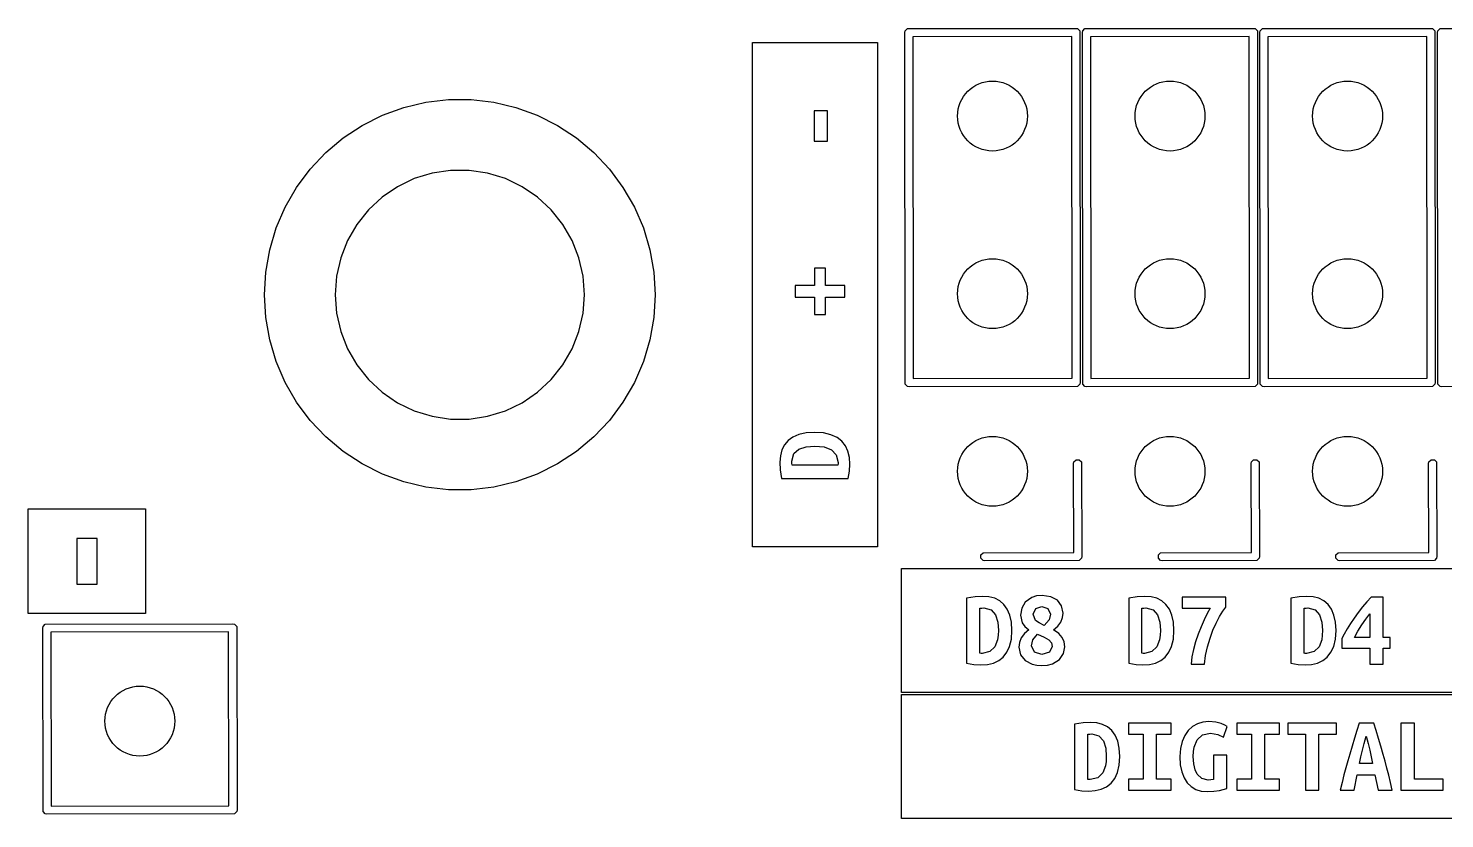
# Model space of a CAD drawing. Extents: x 48.4 to 111.7, y -108.5 to -45.7.
# Drawn here: x 48.44 to 68.7, y -57.02 to -45.72 of the extents above; entities that cross this region are included whole.
import ezdxf

# ---------------------------------------------------------------- set-up
doc = ezdxf.new("R2010")
doc.units = 0
doc.layers.add('BLACK', color=7, linetype='CONTINUOUS')

msp = doc.modelspace()

# ---------------------------------------------------------------- linework, layer by layer
at = {"layer": 'BLACK', "linetype": 'CONTINUOUS'}
for p, q in [((60.9762, -45.7812), (60.980767, -45.758239)), ((60.980767, -50.807961), (60.9762, -45.7812)), ((60.980767, -45.758239), (61.013239, -45.725767)), ((61.013239, -45.725767), (63.4238, -45.7212)), ((63.4238, -45.7212), (63.446761, -45.725767)), ((63.446761, -45.725767), (63.479233, -45.758239)), ((63.479233, -45.758239), (63.4838, -50.785)), ((63.5162, -45.7812), (63.520767, -45.758239)), ((63.520767, -50.807961), (63.5162, -45.7812)), ((63.520767, -45.758239), (63.553239, -45.725767)), ((63.553239, -45.725767), (65.9638, -45.7212)), ((65.9638, -45.7212), (65.986761, -45.725767)), ((65.986761, -45.725767), (66.019233, -45.758239)), ((66.019233, -45.758239), (66.0238, -50.785)), ((66.0562, -45.7812), (66.060767, -45.758239)), ((66.060767, -50.807961), (66.0562, -45.7812)), ((66.060767, -45.758239), (66.093239, -45.725767)), ((66.093239, -45.725767), (68.5038, -45.7212)), ((68.5038, -45.7212), (68.526761, -45.725767)), ((68.526761, -45.725767), (68.559233, -45.758239)), ((68.559233, -45.758239), (68.5638, -50.785)), ((68.5962, -45.7812), (68.600767, -45.758239)), ((68.600767, -50.807961), (68.5962, -45.7812)), ((68.600767, -45.758239), (68.633239, -45.725767)), ((68.633239, -45.725767), (71.0438, -45.7212)), ((58.795678, -46.318644), (58.795678, -45.924322)), ((58.795678, -45.924322), (60.584322, -45.924322)), ((60.584322, -45.924322), (60.584322, -46.318644)), ((63.36385, -45.83679), (61.091708, -45.841094)), ((61.091708, -45.841094), (61.096149, -50.729409)), ((63.368291, -50.725105), (63.36385, -45.83679)), ((65.90385, -45.83679), (63.631708, -45.841094)), ((63.631708, -45.841094), (63.636149, -50.729409)), ((65.908291, -50.725105), (65.90385, -45.83679)), ((68.44385, -45.83679), (66.171708, -45.841094)), ((66.171708, -45.841094), (66.176149, -50.729409)), ((68.448291, -50.725105), (68.44385, -45.83679)), ((58.795678, -52.741356), (58.795678, -46.318644)), ((60.584322, -46.318644), (60.584322, -46.901451)), ((53.808672, -46.853377), (54.124827, -46.778447)), ((54.124827, -46.778447), (54.447543, -46.740727)), ((54.447543, -46.740727), (54.772457, -46.740727)), ((54.772457, -46.740727), (55.095173, -46.778447)), ((55.095173, -46.778447), (55.411328, -46.853377)), ((53.213, -47.110325), (53.503353, -46.964504)), ((53.503353, -46.964504), (53.808672, -46.853377)), ((55.411328, -46.853377), (55.716647, -46.964504)), ((55.716647, -46.964504), (56.007, -47.110325)), ((59.677382, -46.901451), (59.677382, -47.333628)), ((59.868233, -46.901451), (59.677382, -46.901451)), ((59.868233, -47.333628), (59.868233, -46.901451)), ((60.584322, -46.901451), (60.584322, -49.399874)), ((52.941539, -47.288868), (53.213, -47.110325)), ((56.007, -47.110325), (56.278461, -47.288868)), ((52.692641, -47.497718), (52.941539, -47.288868)), ((56.278461, -47.288868), (56.527359, -47.497718)), ((59.677382, -47.333628), (59.868233, -47.333628)), ((52.469672, -47.734051), (52.692641, -47.497718)), ((56.527359, -47.497718), (56.750328, -47.734051)), ((52.275647, -47.994672), (52.469672, -47.734051)), ((54.213248, -47.791717), (53.958602, -47.870265)), ((54.476757, -47.752), (54.213248, -47.791717)), ((54.743243, -47.752), (54.476757, -47.752)), ((55.006752, -47.791717), (54.743243, -47.752)), ((55.261398, -47.870265), (55.006752, -47.791717)), ((56.750328, -47.734051), (56.944353, -47.994672)), ((52.11319, -48.276055), (52.275647, -47.994672)), ((53.718507, -47.985889), (53.498326, -48.136005)), ((53.958602, -47.870265), (53.718507, -47.985889)), ((55.501493, -47.985889), (55.261398, -47.870265)), ((55.721674, -48.136005), (55.501493, -47.985889)), ((56.944353, -47.994672), (57.10681, -48.276055)), ((53.498326, -48.136005), (53.302979, -48.317262)), ((55.917021, -48.317262), (55.721674, -48.136005)), ((51.984499, -48.574396), (52.11319, -48.276055)), ((53.302979, -48.317262), (53.136828, -48.525608)), ((56.083172, -48.525608), (55.917021, -48.317262)), ((57.10681, -48.276055), (57.235501, -48.574396)), ((51.891313, -48.885659), (51.984499, -48.574396)), ((53.136828, -48.525608), (53.003585, -48.756391)), ((56.216415, -48.756391), (56.083172, -48.525608)), ((57.235501, -48.574396), (57.328687, -48.885659)), ((53.003585, -48.756391), (52.906227, -49.004456)), ((56.313773, -49.004456), (56.216415, -48.756391)), ((51.834892, -49.205636), (51.891313, -48.885659)), ((52.906227, -49.004456), (52.846928, -49.26426)), ((56.373072, -49.26426), (56.313773, -49.004456)), ((57.328687, -48.885659), (57.385108, -49.205636)), ((51.816, -49.53), (51.834892, -49.205636)), ((57.385108, -49.205636), (57.404, -49.53)), ((59.842997, -49.15224), (59.683691, -49.15224)), ((59.683691, -49.15224), (59.683691, -49.399874)), ((59.842997, -49.399874), (59.842997, -49.15224)), ((52.846928, -49.26426), (52.827014, -49.53)), ((56.392986, -49.53), (56.373072, -49.26426)), ((59.683691, -49.399874), (59.409243, -49.399874)), ((59.409243, -49.399874), (59.409243, -49.567066)), ((60.117445, -49.399874), (59.842997, -49.399874)), ((60.117445, -49.567066), (60.117445, -49.399874)), ((60.584322, -49.399874), (60.584322, -51.950347)), ((51.834892, -49.854364), (51.816, -49.53)), ((52.827014, -49.53), (52.846928, -49.79574)), ((56.373072, -49.79574), (56.392986, -49.53)), ((57.404, -49.53), (57.385108, -49.854364)), ((59.409243, -49.567066), (59.683691, -49.567066)), ((59.683691, -49.567066), (59.683691, -49.8147)), ((59.842997, -49.8147), (59.842997, -49.567066)), ((59.842997, -49.567066), (60.117445, -49.567066)), ((52.846928, -49.79574), (52.906227, -50.055544)), ((56.313773, -50.055544), (56.373072, -49.79574)), ((59.683691, -49.8147), (59.842997, -49.8147)), ((51.891313, -50.174341), (51.834892, -49.854364)), ((57.385108, -49.854364), (57.328687, -50.174341)), ((51.984499, -50.485604), (51.891313, -50.174341)), ((52.906227, -50.055544), (53.003585, -50.303609)), ((56.216415, -50.303609), (56.313773, -50.055544)), ((57.328687, -50.174341), (57.235501, -50.485604)), ((53.003585, -50.303609), (53.136828, -50.534392)), ((56.083172, -50.534392), (56.216415, -50.303609)), ((52.11319, -50.783945), (51.984499, -50.485604)), ((53.136828, -50.534392), (53.302979, -50.742738)), ((55.917021, -50.742738), (56.083172, -50.534392)), ((57.235501, -50.485604), (57.10681, -50.783945)), ((52.275647, -51.065328), (52.11319, -50.783945)), ((53.302979, -50.742738), (53.498326, -50.923995)), ((55.721674, -50.923995), (55.917021, -50.742738)), ((57.10681, -50.783945), (56.944353, -51.065328)), ((61.013239, -50.840433), (60.980767, -50.807961)), ((61.0362, -50.845), (61.013239, -50.840433)), ((63.446761, -50.840433), (61.0362, -50.845)), ((61.096149, -50.729409), (63.368291, -50.725105)), ((63.479233, -50.807961), (63.446761, -50.840433)), ((63.4838, -50.785), (63.479233, -50.807961)), ((63.553239, -50.840433), (63.520767, -50.807961)), ((63.5762, -50.845), (63.553239, -50.840433)), ((65.986761, -50.840433), (63.5762, -50.845)), ((63.636149, -50.729409), (65.908291, -50.725105)), ((66.019233, -50.807961), (65.986761, -50.840433)), ((66.0238, -50.785), (66.019233, -50.807961)), ((66.093239, -50.840433), (66.060767, -50.807961)), ((66.1162, -50.845), (66.093239, -50.840433)), ((68.526761, -50.840433), (66.1162, -50.845)), ((66.176149, -50.729409), (68.448291, -50.725105)), ((68.559233, -50.807961), (68.526761, -50.840433)), ((68.5638, -50.785), (68.559233, -50.807961)), ((68.633239, -50.840433), (68.600767, -50.807961)), ((68.6562, -50.845), (68.633239, -50.840433)), ((71.066761, -50.840433), (68.6562, -50.845)), ((53.498326, -50.923995), (53.718507, -51.074111)), ((55.501493, -51.074111), (55.721674, -50.923995)), ((52.469672, -51.325949), (52.275647, -51.065328)), ((53.718507, -51.074111), (53.958602, -51.189735)), ((53.958602, -51.189735), (54.213248, -51.268283)), ((55.006752, -51.268283), (55.261398, -51.189735)), ((55.261398, -51.189735), (55.501493, -51.074111)), ((56.944353, -51.065328), (56.750328, -51.325949)), ((52.692641, -51.562282), (52.469672, -51.325949)), ((54.213248, -51.268283), (54.476757, -51.308)), ((54.476757, -51.308), (54.743243, -51.308)), ((54.743243, -51.308), (55.006752, -51.268283)), ((56.750328, -51.325949), (56.527359, -51.562282)), ((52.941539, -51.771132), (52.692641, -51.562282)), ((56.527359, -51.562282), (56.278461, -51.771132)), ((59.307508, -51.614385), (59.254866, -51.675702)), ((59.376514, -51.565292), (59.307508, -51.614385)), ((59.462082, -51.528423), (59.376514, -51.565292)), ((59.565591, -51.505355), (59.462082, -51.528423)), ((59.688423, -51.497666), (59.565591, -51.505355)), ((59.814014, -51.506144), (59.688423, -51.497666)), ((59.919495, -51.531577), (59.814014, -51.506144)), ((60.006049, -51.571995), (59.919495, -51.531577)), ((60.074858, -51.625426), (60.006049, -51.571995)), ((60.126711, -51.69108), (60.074858, -51.625426)), ((53.213, -51.949675), (52.941539, -51.771132)), ((56.278461, -51.771132), (56.007, -51.949675)), ((59.197098, -51.833036), (59.19, -51.92511)), ((59.218391, -51.749243), (59.197098, -51.833036)), ((59.254866, -51.675702), (59.218391, -51.749243)), ((59.35877, -51.90776), (59.386372, -51.802082)), ((59.386372, -51.802082), (59.459716, -51.737413)), ((59.459716, -51.737413), (59.565394, -51.70429)), ((59.565394, -51.70429), (59.688423, -51.694826)), ((59.688423, -51.694826), (59.758021, -51.697784)), ((59.758021, -51.697784), (59.821703, -51.706656)), ((59.821703, -51.706656), (59.926593, -51.746088)), ((59.926593, -51.746088), (59.995994, -51.818644)), ((59.995994, -51.818644), (60.02123, -51.929842)), ((60.162397, -51.76817), (60.126711, -51.69108)), ((60.183099, -51.855118), (60.162397, -51.76817)), ((60.19, -51.950347), (60.183099, -51.855118)), ((53.503353, -52.095496), (53.213, -51.949675)), ((56.007, -51.949675), (55.716647, -52.095496)), ((59.19, -51.92511), (59.194732, -52.033943)), ((59.194732, -52.033943), (59.213659, -52.158549)), ((59.359558, -51.936151), (59.35877, -51.90776)), ((59.363502, -51.964543), (59.359558, -51.936151)), ((60.019653, -51.964543), (59.363502, -51.964543)), ((60.02123, -51.947192), (60.019653, -51.964543)), ((60.02123, -51.929842), (60.02123, -51.947192)), ((60.166341, -52.158549), (60.184479, -52.052082)), ((60.184479, -52.052082), (60.19, -51.950347)), ((60.584322, -51.950347), (60.584322, -52.741356)), ((63.3892, -51.9442), (63.393767, -51.921239)), ((63.393487, -53.214388), (63.3892, -51.9442)), ((63.393767, -51.921239), (63.426239, -51.888767)), ((63.426239, -51.888767), (63.472161, -51.888767)), ((63.472161, -51.888767), (63.504633, -51.921239)), ((63.504633, -51.921239), (63.5092, -53.2742)), ((65.9292, -51.9442), (65.933767, -51.921239)), ((65.933487, -53.214388), (65.9292, -51.9442)), ((65.933767, -51.921239), (65.966239, -51.888767)), ((65.966239, -51.888767), (66.012161, -51.888767)), ((66.012161, -51.888767), (66.044633, -51.921239)), ((66.044633, -51.921239), (66.0492, -53.2742)), ((68.4692, -51.9442), (68.473767, -51.921239)), ((68.473487, -53.214388), (68.4692, -51.9442)), ((68.473767, -51.921239), (68.506239, -51.888767)), ((68.506239, -51.888767), (68.552161, -51.888767)), ((68.552161, -51.888767), (68.584633, -51.921239)), ((68.584633, -51.921239), (68.5892, -53.2742)), ((53.808672, -52.206623), (53.503353, -52.095496)), ((54.124827, -52.281553), (53.808672, -52.206623)), ((55.411328, -52.206623), (55.095173, -52.281553)), ((55.716647, -52.095496), (55.411328, -52.206623)), ((59.213659, -52.158549), (60.166341, -52.158549)), ((54.447543, -52.319273), (54.124827, -52.281553)), ((54.772457, -52.319273), (54.447543, -52.319273)), ((55.095173, -52.281553), (54.772457, -52.319273)), ((48.437403, -52.887935), (48.437403, -52.590278)), ((48.437403, -52.590278), (50.114597, -52.590278)), ((50.114597, -52.590278), (50.114597, -52.887935)), ((58.795678, -53.135678), (58.795678, -52.741356)), ((60.584322, -52.741356), (60.584322, -53.135678)), ((48.437403, -53.792065), (48.437403, -52.887935)), ((49.131934, -53.013769), (49.131934, -53.666231)), ((49.420066, -53.013769), (49.131934, -53.013769)), ((49.420066, -53.666231), (49.420066, -53.013769)), ((50.114597, -52.887935), (50.114597, -53.013769)), ((50.114597, -53.013769), (50.114597, -53.792065)), ((60.584322, -53.135678), (58.795678, -53.135678)), ((62.063767, -53.251239), (62.096239, -53.218767)), ((62.063767, -53.297161), (62.063767, -53.251239)), ((62.096239, -53.218767), (63.393487, -53.214388)), ((63.5092, -53.2742), (63.504633, -53.297161)), ((64.603767, -53.251239), (64.636239, -53.218767)), ((64.603767, -53.297161), (64.603767, -53.251239)), ((64.636239, -53.218767), (65.933487, -53.214388)), ((66.0492, -53.2742), (66.044633, -53.297161)), ((67.143767, -53.251239), (67.176239, -53.218767)), ((67.143767, -53.297161), (67.143767, -53.251239)), ((67.176239, -53.218767), (68.473487, -53.214388)), ((68.5892, -53.2742), (68.584633, -53.297161)), ((60.926399, -55.216999), (60.926399, -53.444201)), ((60.926399, -53.444201), (61.312798, -53.444201)), ((61.312798, -53.444201), (70.767202, -53.444201)), ((62.096239, -53.329633), (62.063767, -53.297161)), ((62.1192, -53.3342), (62.096239, -53.329633)), ((63.472161, -53.329633), (62.1192, -53.3342)), ((63.504633, -53.297161), (63.472161, -53.329633)), ((64.636239, -53.329633), (64.603767, -53.297161)), ((64.6592, -53.3342), (64.636239, -53.329633)), ((66.012161, -53.329633), (64.6592, -53.3342)), ((66.044633, -53.297161), (66.012161, -53.329633)), ((67.176239, -53.329633), (67.143767, -53.297161)), ((67.1992, -53.3342), (67.176239, -53.329633)), ((68.552161, -53.329633), (67.1992, -53.3342)), ((68.584633, -53.297161), (68.552161, -53.329633)), ((49.131934, -53.666231), (49.420066, -53.666231)), ((48.437403, -54.089722), (48.437403, -53.792065)), ((50.114597, -53.792065), (50.114597, -54.089722)), ((61.982813, -53.847602), (61.860711, -53.866149)), ((61.860711, -53.866149), (61.860711, -54.799688)), ((62.089459, -53.842965), (61.982813, -53.847602)), ((62.179683, -53.84992), (62.089459, -53.842965)), ((62.261793, -53.870785), (62.179683, -53.84992)), ((62.333856, -53.906527), (62.261793, -53.870785)), ((62.79425, -53.856875), (62.699969, -53.923336)), ((62.859938, -53.837169), (62.79425, -53.856875)), ((62.939536, -53.8306), (62.859938, -53.837169)), ((63.062991, -53.847602), (62.939536, -53.8306)), ((63.158238, -53.898606), (63.062991, -53.847602)), ((64.301206, -53.847602), (64.179104, -53.866149)), ((64.179104, -53.866149), (64.179104, -54.799688)), ((64.407852, -53.842965), (64.301206, -53.847602)), ((64.498076, -53.84992), (64.407852, -53.842965)), ((64.580185, -53.870785), (64.498076, -53.84992)), ((64.652249, -53.906527), (64.580185, -53.870785)), ((65.568594, -53.853784), (64.944173, -53.853784)), ((64.944173, -53.853784), (64.944173, -54.011435)), ((65.568594, -53.997524), (65.568594, -53.853784)), ((66.619598, -53.847602), (66.497496, -53.866149)), ((66.497496, -53.866149), (66.497496, -54.799688)), ((66.726244, -53.842965), (66.619598, -53.847602)), ((66.816468, -53.84992), (66.726244, -53.842965)), ((66.898578, -53.870785), (66.816468, -53.84992)), ((66.970641, -53.906527), (66.898578, -53.870785)), ((67.647419, -53.853784), (67.585595, -53.919665)), ((67.817434, -53.853784), (67.647419, -53.853784)), ((67.817434, -54.428745), (67.817434, -53.853784)), ((50.114597, -54.089722), (48.437403, -54.089722)), ((62.050819, -54.01298), (62.07864, -54.009116)), ((62.050819, -54.655948), (62.050819, -54.01298)), ((62.07864, -54.009116), (62.106461, -54.008343)), ((62.106461, -54.008343), (62.210015, -54.035391)), ((62.210015, -54.035391), (62.273385, -54.107262)), ((62.393941, -53.958112), (62.333856, -53.906527)), ((62.442048, -54.025731), (62.393941, -53.958112)), ((62.478176, -54.10958), (62.442048, -54.025731)), ((62.648192, -54.013753), (62.631963, -54.110353)), ((62.699969, -53.923336), (62.648192, -54.013753)), ((62.811252, -54.097988), (62.849119, -54.016071)), ((62.846801, -54.186087), (62.811252, -54.097988)), ((62.849119, -54.016071), (62.936445, -53.988251)), ((62.936445, -53.988251), (63.023771, -54.015299)), ((63.023771, -54.015299), (63.060093, -54.096442)), ((63.060093, -54.096442), (63.04, -54.179132)), ((63.219096, -53.978204), (63.158238, -53.898606)), ((63.239382, -54.080986), (63.219096, -53.978204)), ((63.231267, -54.146867), (63.239382, -54.080986)), ((64.369212, -54.01298), (64.397032, -54.009116)), ((64.369212, -54.655948), (64.369212, -54.01298)), ((64.397032, -54.009116), (64.424853, -54.008343)), ((64.424853, -54.008343), (64.528408, -54.035391)), ((64.528408, -54.035391), (64.591777, -54.107262)), ((64.712334, -53.958112), (64.652249, -53.906527)), ((64.76044, -54.025731), (64.712334, -53.958112)), ((64.796569, -54.10958), (64.76044, -54.025731)), ((64.944173, -54.011435), (65.346028, -54.011435)), ((65.303138, -54.087748), (65.257929, -54.177586)), ((65.346028, -54.011435), (65.303138, -54.087748)), ((65.477403, -54.131991), (65.52493, -54.055098)), ((65.52493, -54.055098), (65.568594, -53.997524)), ((66.687604, -54.01298), (66.715425, -54.009116)), ((66.687604, -54.655948), (66.687604, -54.01298)), ((66.715425, -54.009116), (66.743246, -54.008343)), ((66.743246, -54.008343), (66.846801, -54.035391)), ((66.846801, -54.035391), (66.91017, -54.107262)), ((67.030726, -53.958112), (66.970641, -53.906527)), ((67.078833, -54.025731), (67.030726, -53.958112)), ((67.114961, -54.10958), (67.078833, -54.025731)), ((67.463493, -54.072292), (67.406306, -54.152084)), ((67.523771, -53.99366), (67.463493, -54.072292)), ((67.585595, -53.919665), (67.523771, -53.99366)), ((67.570139, -54.16754), (67.627326, -54.091806)), ((67.627326, -54.091806), (67.627326, -54.428745)), ((48.643, -54.296), (48.647567, -54.273039)), ((48.647567, -56.918961), (48.643, -54.296)), ((48.647567, -54.273039), (48.680039, -54.240567)), ((48.680039, -54.240567), (51.363, -54.236)), ((51.363, -54.236), (51.385961, -54.240567)), ((51.385961, -54.240567), (51.418433, -54.273039)), ((51.418433, -54.273039), (51.423, -56.896)), ((62.273385, -54.107262), (62.305842, -54.210816)), ((62.305842, -54.210816), (62.315116, -54.331373)), ((62.500781, -54.21101), (62.478176, -54.10958)), ((62.508315, -54.331373), (62.500781, -54.21101)), ((62.631963, -54.110353), (62.656692, -54.221636)), ((62.656692, -54.221636), (62.692241, -54.27264)), ((62.692241, -54.27264), (62.749428, -54.320554)), ((62.895873, -54.220863), (62.846801, -54.186087)), ((62.971994, -54.257184), (62.895873, -54.220863)), ((63.04, -54.179132), (62.971994, -54.257184)), ((63.104915, -54.319008), (63.165193, -54.270515)), ((63.165193, -54.270515), (63.206924, -54.211589)), ((63.206924, -54.211589), (63.231267, -54.146867)), ((64.591777, -54.107262), (64.624235, -54.210816)), ((64.624235, -54.210816), (64.633509, -54.331373)), ((64.819173, -54.21101), (64.796569, -54.10958)), ((64.826708, -54.331373), (64.819173, -54.21101)), ((65.2133, -54.277084), (65.172148, -54.382377)), ((65.257929, -54.177586), (65.2133, -54.277084)), ((65.383895, -54.328282), (65.429297, -54.22434)), ((65.429297, -54.22434), (65.477403, -54.131991)), ((66.91017, -54.107262), (66.942628, -54.210816)), ((66.942628, -54.210816), (66.951901, -54.331373)), ((67.137566, -54.21101), (67.114961, -54.10958)), ((67.1451, -54.331373), (67.137566, -54.21101)), ((67.352983, -54.231489), (67.304297, -54.308962)), ((67.406306, -54.152084), (67.352983, -54.231489)), ((67.457311, -54.340646), (67.512179, -54.251775)), ((67.512179, -54.251775), (67.570139, -54.16754)), ((51.303096, -54.351574), (48.758577, -54.355905)), ((48.758577, -54.355905), (48.762903, -56.840425)), ((51.307422, -56.836094), (51.303096, -54.351574)), ((62.303524, -54.461976), (62.264884, -54.564758)), ((62.312218, -54.399572), (62.303524, -54.461976)), ((62.315116, -54.331373), (62.312218, -54.399572)), ((62.475085, -54.557802), (62.500008, -54.454441)), ((62.500008, -54.454441), (62.508315, -54.331373)), ((62.61728, -54.500422), (62.608779, -54.57094)), ((62.642782, -54.434155), (62.61728, -54.500422)), ((62.686445, -54.373683), (62.642782, -54.434155)), ((62.749428, -54.320554), (62.686445, -54.373683)), ((62.786522, -54.547756), (62.809706, -54.463521)), ((62.809706, -54.463521), (62.876167, -54.383923)), ((62.876167, -54.383923), (62.971994, -54.424881)), ((62.971994, -54.424881), (63.037682, -54.463521)), ((63.037682, -54.463521), (63.074776, -54.506025)), ((63.18007, -54.372331), (63.104915, -54.319008)), ((63.229335, -54.430291), (63.18007, -54.372331)), ((63.256577, -54.49366), (63.229335, -54.430291)), ((63.265657, -54.563212), (63.256577, -54.49366)), ((64.621917, -54.461976), (64.583277, -54.564758)), ((64.630611, -54.399572), (64.621917, -54.461976)), ((64.633509, -54.331373), (64.630611, -54.399572)), ((64.793478, -54.557802), (64.8184, -54.454441)), ((64.8184, -54.454441), (64.826708, -54.331373)), ((65.135634, -54.491149), (65.104915, -54.601079)), ((65.172148, -54.382377), (65.135634, -54.491149)), ((65.306615, -54.562439), (65.34255, -54.44169)), ((65.34255, -54.44169), (65.383895, -54.328282)), ((66.940309, -54.461976), (66.901669, -54.564758)), ((66.949003, -54.399572), (66.940309, -54.461976)), ((66.951901, -54.331373), (66.949003, -54.399572)), ((67.11187, -54.557802), (67.136793, -54.454441)), ((67.136793, -54.454441), (67.1451, -54.331373)), ((67.262179, -54.381411), (67.228563, -54.445747)), ((67.228563, -54.445747), (67.228563, -54.58485)), ((67.304297, -54.308962), (67.262179, -54.381411)), ((67.410943, -54.428745), (67.457311, -54.340646)), ((67.627326, -54.428745), (67.410943, -54.428745)), ((67.920989, -54.428745), (67.817434, -54.428745)), ((67.920989, -54.58485), (67.920989, -54.428745)), ((62.067821, -54.657493), (62.050819, -54.655948)), ((62.084822, -54.657493), (62.067821, -54.657493)), ((62.193787, -54.632764), (62.084822, -54.657493)), ((62.264884, -54.564758), (62.193787, -54.632764)), ((62.383122, -54.710044), (62.435479, -54.642617)), ((62.435479, -54.642617), (62.475085, -54.557802)), ((62.608779, -54.57094), (62.631963, -54.679904)), ((62.631963, -54.679904), (62.697651, -54.761821)), ((62.830572, -54.641265), (62.786522, -54.547756)), ((62.9349, -54.672949), (62.830572, -54.641265)), ((63.04541, -54.639719), (62.9349, -54.672949)), ((63.086368, -54.560121), (63.04541, -54.639719)), ((63.074776, -54.506025), (63.086368, -54.560121)), ((63.190696, -54.743274), (63.247883, -54.657493)), ((63.247883, -54.657493), (63.265657, -54.563212)), ((64.386213, -54.657493), (64.369212, -54.655948)), ((64.403215, -54.657493), (64.386213, -54.657493)), ((64.512179, -54.632764), (64.403215, -54.657493)), ((64.583277, -54.564758), (64.512179, -54.632764)), ((64.701515, -54.710044), (64.753872, -54.642617)), ((64.753872, -54.642617), (64.793478, -54.557802)), ((65.104915, -54.601079), (65.08289, -54.708691)), ((65.265657, -54.810507), (65.27976, -54.686666)), ((65.27976, -54.686666), (65.306615, -54.562439)), ((66.704606, -54.657493), (66.687604, -54.655948)), ((66.721607, -54.657493), (66.704606, -54.657493)), ((66.830572, -54.632764), (66.721607, -54.657493)), ((66.901669, -54.564758), (66.830572, -54.632764)), ((67.019907, -54.710044), (67.072264, -54.642617)), ((67.072264, -54.642617), (67.11187, -54.557802)), ((67.228563, -54.58485), (67.627326, -54.58485)), ((67.627326, -54.58485), (67.627326, -54.810507)), ((67.817434, -54.810507), (67.817434, -54.58485)), ((67.817434, -54.58485), (67.920989, -54.58485)), ((61.860711, -54.799688), (61.965039, -54.817462)), ((61.965039, -54.817462), (62.06473, -54.822872)), ((62.06473, -54.822872), (62.158045, -54.81611)), ((62.158045, -54.81611), (62.243246, -54.795824)), ((62.243246, -54.795824), (62.318787, -54.760855)), ((62.318787, -54.760855), (62.383122, -54.710044)), ((62.697651, -54.761821), (62.79966, -54.812826)), ((62.79966, -54.812826), (62.86245, -54.826156)), ((62.86245, -54.826156), (62.931808, -54.8306)), ((62.931808, -54.8306), (63.017202, -54.824418)), ((63.017202, -54.824418), (63.087913, -54.80587)), ((63.087913, -54.80587), (63.190696, -54.743274)), ((64.179104, -54.799688), (64.283431, -54.817462)), ((64.283431, -54.817462), (64.383122, -54.822872)), ((64.383122, -54.822872), (64.476437, -54.81611)), ((64.476437, -54.81611), (64.561638, -54.795824)), ((64.561638, -54.795824), (64.637179, -54.760855)), ((64.637179, -54.760855), (64.701515, -54.710044)), ((65.08289, -54.708691), (65.072457, -54.810507)), ((65.072457, -54.810507), (65.265657, -54.810507)), ((66.497496, -54.799688), (66.601824, -54.817462)), ((66.601824, -54.817462), (66.701515, -54.822872)), ((66.701515, -54.822872), (66.79483, -54.81611)), ((66.79483, -54.81611), (66.880031, -54.795824)), ((66.880031, -54.795824), (66.955572, -54.760855)), ((66.955572, -54.760855), (67.019907, -54.710044)), ((67.627326, -54.810507), (67.817434, -54.810507)), ((61.312798, -55.216999), (60.926399, -55.216999)), ((60.926997, -57.020997), (60.926997, -55.247003)), ((60.926997, -55.247003), (61.313994, -55.247003)), ((62.06473, -55.216999), (61.312798, -55.216999)), ((61.313994, -55.247003), (70.766006, -55.247003)), ((62.931808, -55.216999), (62.06473, -55.216999)), ((64.383122, -55.216999), (62.931808, -55.216999)), ((65.072457, -55.216999), (64.383122, -55.216999)), ((66.701515, -55.216999), (65.072457, -55.216999)), ((67.817434, -55.216999), (66.701515, -55.216999)), ((69.019907, -55.216999), (67.817434, -55.216999)), ((63.526068, -55.64948), (63.403777, -55.668056)), ((63.403777, -55.668056), (63.403777, -56.60304)), ((63.632879, -55.644836), (63.526068, -55.64948)), ((63.723243, -55.651802), (63.632879, -55.644836)), ((63.80548, -55.6727), (63.723243, -55.651802)), ((63.877655, -55.708497), (63.80548, -55.6727)), ((63.937833, -55.760161), (63.877655, -55.708497)), ((64.78613, -55.655672), (64.177771, -55.655672)), ((64.177771, -55.655672), (64.177771, -55.813567)), ((64.78613, -55.813567), (64.78613, -55.655672)), ((65.091471, -55.705401), (65.030712, -55.760935)), ((65.162291, -55.665734), (65.091471, -55.705401)), ((65.240851, -55.641933), (65.162291, -55.665734)), ((65.32483, -55.634), (65.240851, -55.641933)), ((65.424675, -55.642514), (65.32483, -55.634)), ((65.5013, -55.661864), (65.424675, -55.642514)), ((65.554706, -55.685084), (65.5013, -55.661864)), ((65.536904, -55.855362), (65.58644, -55.703659)), ((65.58644, -55.703659), (65.554706, -55.685084)), ((66.334118, -55.655672), (65.725759, -55.655672)), ((65.725759, -55.655672), (65.725759, -55.813567)), ((66.334118, -55.813567), (66.334118, -55.655672)), ((67.151455, -55.655672), (66.454861, -55.655672)), ((66.454861, -55.655672), (66.454861, -55.813567)), ((67.151455, -55.813567), (67.151455, -55.655672)), ((67.476533, -55.655672), (67.443735, -55.761661)), ((67.683963, -55.655672), (67.476533, -55.655672)), ((67.71797, -55.762531), (67.683963, -55.655672)), ((68.266006, -55.655672), (68.074056, -55.655672)), ((68.074056, -55.655672), (68.074056, -56.613876)), ((68.266006, -56.455981), (68.266006, -55.655672)), ((63.59418, -55.815115), (63.622043, -55.811245)), ((63.59418, -56.459077), (63.59418, -55.815115)), ((63.622043, -55.811245), (63.649907, -55.810471)), ((63.649907, -55.810471), (63.753622, -55.83756)), ((63.753622, -55.83756), (63.81709, -55.909542)), ((63.81709, -55.909542), (63.849598, -56.013257)), ((63.986014, -55.827885), (63.937833, -55.760161)), ((64.022198, -55.911864), (63.986014, -55.827885)), ((64.044837, -56.01345), (64.022198, -55.911864)), ((64.177771, -55.813567), (64.386749, -55.813567)), ((64.386749, -55.813567), (64.386749, -56.455981)), ((64.5787, -56.455981), (64.5787, -55.813567)), ((64.5787, -55.813567), (64.78613, -55.813567)), ((64.942477, -55.918056), (64.918096, -56.018868)), ((64.980789, -55.831949), (64.942477, -55.918056)), ((65.030712, -55.760935), (64.980789, -55.831949)), ((65.116625, -55.998551), (65.159969, -55.893288)), ((65.159969, -55.893288), (65.236594, -55.824402)), ((65.236594, -55.824402), (65.351146, -55.799635)), ((65.351146, -55.799635), (65.453313, -55.816663)), ((65.453313, -55.816663), (65.536904, -55.855362)), ((65.725759, -55.813567), (65.934737, -55.813567)), ((65.934737, -55.813567), (65.934737, -56.455981)), ((66.126687, -56.455981), (66.126687, -55.813567)), ((66.126687, -55.813567), (66.334118, -55.813567)), ((66.454861, -55.813567), (66.707183, -55.813567)), ((66.707183, -55.813567), (66.707183, -56.613876)), ((66.899133, -56.613876), (66.899133, -55.813567)), ((66.899133, -55.813567), (67.151455, -55.813567)), ((67.410356, -55.870649), (67.376397, -55.982636)), ((67.443735, -55.761661), (67.410356, -55.870649)), ((67.546966, -55.944372), (67.575604, -55.84143)), ((67.575604, -55.84143), (67.604241, -55.944372)), ((67.751881, -55.872584), (67.71797, -55.762531)), ((67.785695, -55.985829), (67.751881, -55.872584)), ((63.849598, -56.013257), (63.858885, -56.134)), ((64.052384, -56.134), (64.044837, -56.01345)), ((64.918096, -56.018868), (64.909969, -56.134)), ((65.103467, -56.134), (65.106757, -56.062986)), ((65.106757, -56.062986), (65.116625, -55.998551)), ((65.581796, -56.112328), (65.391393, -56.112328)), ((65.391393, -56.112328), (65.391393, -56.462173)), ((65.581796, -56.590656), (65.581796, -56.112328)), ((67.341858, -56.097622), (67.314056, -56.192824)), ((67.376397, -55.982636), (67.341858, -56.097622)), ((67.500526, -56.135548), (67.522198, -56.040347)), ((67.522198, -56.040347), (67.546966, -55.944372)), ((67.604241, -55.944372), (67.629009, -56.040347)), ((67.629009, -56.040347), (67.649907, -56.135548)), ((67.819412, -56.102266), (67.785695, -55.985829)), ((67.846192, -56.198272), (67.819412, -56.102266)), ((63.847276, -56.264805), (63.808576, -56.367746)), ((63.855983, -56.202305), (63.847276, -56.264805)), ((63.858885, -56.134), (63.855983, -56.202305)), ((64.019102, -56.36078), (64.044063, -56.257259)), ((64.044063, -56.257259), (64.052384, -56.134)), ((64.909969, -56.134), (64.916935, -56.250293)), ((64.916935, -56.250293), (64.937833, -56.351492)), ((65.109487, -56.238489), (65.103467, -56.134)), ((65.127547, -56.322854), (65.109487, -56.238489)), ((65.157647, -56.387096), (65.127547, -56.322854)), ((67.286378, -56.29205), (67.258824, -56.3953)), ((67.314056, -56.192824), (67.286378, -56.29205)), ((67.481176, -56.234619), (67.500526, -56.135548)), ((67.668483, -56.234619), (67.481176, -56.234619)), ((67.649907, -56.135548), (67.668483, -56.234619)), ((67.872663, -56.297437), (67.846192, -56.198272)), ((67.898824, -56.399759), (67.872663, -56.297437)), ((63.611207, -56.460625), (63.59418, -56.459077)), ((63.628235, -56.460625), (63.611207, -56.460625)), ((63.737368, -56.435858), (63.628235, -56.460625)), ((63.808576, -56.367746), (63.737368, -56.435858)), ((63.862562, -56.564147), (63.926997, -56.513257)), ((63.926997, -56.513257), (63.979435, -56.445726)), ((63.979435, -56.445726), (64.019102, -56.36078)), ((64.386749, -56.455981), (64.177771, -56.455981)), ((64.177771, -56.455981), (64.177771, -56.613876)), ((64.78613, -56.455981), (64.5787, -56.455981)), ((64.78613, -56.613876), (64.78613, -56.455981)), ((64.937833, -56.351492), (64.971502, -56.437406)), ((64.971502, -56.437406), (65.01678, -56.507839)), ((65.01678, -56.507839), (65.073088, -56.562793)), ((65.224598, -56.448048), (65.157647, -56.387096)), ((65.31709, -56.468365), (65.224598, -56.448048)), ((65.354241, -56.466817), (65.31709, -56.468365)), ((65.391393, -56.462173), (65.354241, -56.466817)), ((65.934737, -56.455981), (65.725759, -56.455981)), ((65.725759, -56.455981), (65.725759, -56.613876)), ((66.334118, -56.455981), (66.126687, -56.455981)), ((66.334118, -56.613876), (66.334118, -56.455981)), ((67.231393, -56.502576), (67.204087, -56.613876)), ((67.258824, -56.3953), (67.231393, -56.502576)), ((67.402229, -56.613876), (67.445573, -56.392514)), ((67.445573, -56.392514), (67.700991, -56.392514)), ((67.700991, -56.392514), (67.745882, -56.613876)), ((67.924675, -56.505238), (67.898824, -56.399759)), ((67.950217, -56.613876), (67.924675, -56.505238)), ((68.676223, -56.455981), (68.266006, -56.455981)), ((68.676223, -56.613876), (68.676223, -56.455981)), ((63.403777, -56.60304), (63.508266, -56.620842)), ((63.508266, -56.620842), (63.608111, -56.62626)), ((63.608111, -56.62626), (63.701571, -56.619488)), ((63.701571, -56.619488), (63.786904, -56.59917)), ((63.786904, -56.59917), (63.862562, -56.564147)), ((64.177771, -56.613876), (64.78613, -56.613876)), ((65.073088, -56.562793), (65.139845, -56.602266)), ((65.139845, -56.602266), (65.216277, -56.626067)), ((65.216277, -56.626067), (65.30161, -56.634)), ((65.30161, -56.634), (65.396231, -56.63013)), ((65.396231, -56.63013), (65.475759, -56.61852)), ((65.475759, -56.61852), (65.581796, -56.590656)), ((65.725759, -56.613876), (66.334118, -56.613876)), ((66.707183, -56.613876), (66.899133, -56.613876)), ((67.204087, -56.613876), (67.402229, -56.613876)), ((67.745882, -56.613876), (67.950217, -56.613876)), ((68.074056, -56.613876), (68.676223, -56.613876)), ((48.680039, -56.951433), (48.647567, -56.918961)), ((48.762903, -56.840425), (51.307422, -56.836094)), ((51.418433, -56.918961), (51.385961, -56.951433)), ((51.423, -56.896), (51.418433, -56.918961)), ((48.703, -56.956), (48.680039, -56.951433)), ((51.385961, -56.951433), (48.703, -56.956)), ((61.313994, -57.020997), (60.926997, -57.020997)), ((63.608111, -57.020997), (61.313994, -57.020997)), ((64.177771, -57.020997), (63.608111, -57.020997)), ((65.30161, -57.020997), (64.177771, -57.020997)), ((65.725759, -57.020997), (65.30161, -57.020997)), ((66.899133, -57.020997), (65.725759, -57.020997)), ((67.745882, -57.020997), (66.899133, -57.020997)), ((68.676223, -57.020997), (67.745882, -57.020997)), ((70.766006, -57.020997), (68.676223, -57.020997))]:
    msp.add_line(p, q, dxfattribs=at)
at = {"layer": 'BLACK'}
for centre in [(62.23, -46.975), (64.77, -46.975), (67.31, -46.975), (62.23, -49.515), (64.77, -49.515), (67.31, -49.515), (62.23, -52.055), (64.77, -52.055), (67.31, -52.055), (50.033, -55.626)]:
    msp.add_circle(centre, 0.5, dxfattribs=at)

doc.saveas('drawing.dxf')
